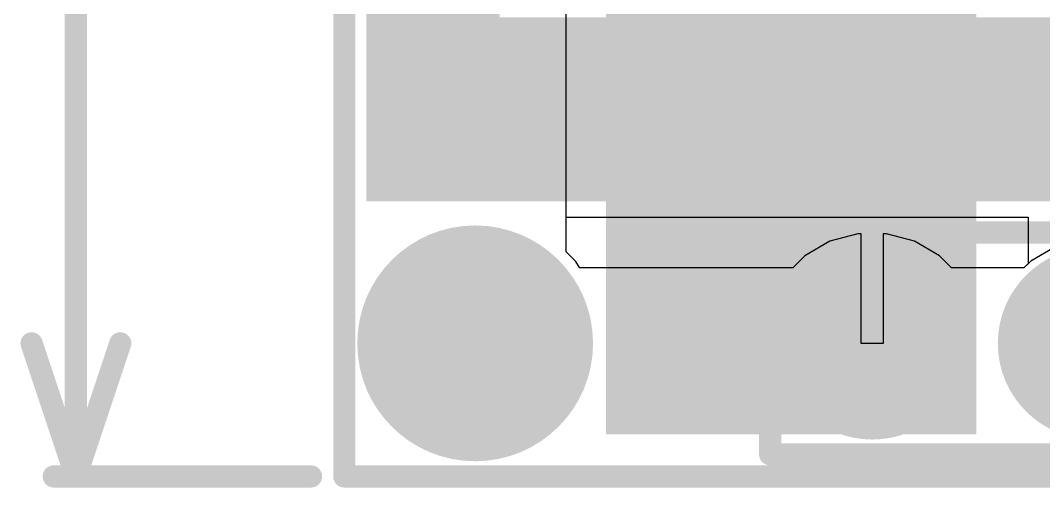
# Model space of a CAD drawing. Header units: millimetres. Extents: x -0.21 to 3.18, y -0.07 to 2.49.
# Drawn here: x -0.205 to 0.2562, y -0.065 to 0.1455 of the extents above; entities that cross this region are included whole.
import ezdxf

# ---------------------------------------------------------------- set-up
doc = ezdxf.new("R2010")
doc.units = ezdxf.units.MM
doc.header["$MEASUREMENT"] = 0
for name, color, linetype in [('BottomLayer', 5, 'Continuous'), ('BottomSolder', 6, 'Continuous'), ('Mechanical1', 6, 'Continuous'), ('Mechanical2', 216, 'Continuous'), ('MultiLayer', 9, 'Continuous'), ('PadHoleLayer', 156, 'Continuous'), ('TopLayer', 1, 'Continuous'), ('TopOverlay', 2, 'Continuous'), ('TopSolder', 216, 'Continuous')]:
    doc.layers.add(name, color=color, linetype=linetype)

# ---------------------------------------------------------------- blocks, each defined once
blk = doc.blocks.new('5P_T_______H____P____74')
at = {"layer": 'BottomLayer'}
h = blk.add_hatch(color=5, dxfattribs=at)
edge = h.paths.add_edge_path()
edge.add_arc((0.1, 0), 0.03937, 0, 360)
h = blk.add_hatch(color=5, dxfattribs=at)
edge = h.paths.add_edge_path()
edge.add_arc((0.2, 0), 0.03937, 0, 360)
at = {"layer": 'BottomSolder'}
h = blk.add_hatch(color=6, dxfattribs=at)
edge = h.paths.add_edge_path()
edge.add_arc((0.1, 0), 0.04337, 0, 360)
h = blk.add_hatch(color=6, dxfattribs=at)
edge = h.paths.add_edge_path()
edge.add_arc((0.2, 0), 0.04337, 0, 360)
at = {"layer": 'MultiLayer'}
h = blk.add_hatch(color=9, dxfattribs=at)
edge = h.paths.add_edge_path()
edge.add_arc((0.1, 0), 0.03937, 0, 360)
h = blk.add_hatch(color=9, dxfattribs=at)
edge = h.paths.add_edge_path()
edge.add_arc((0.2, 0), 0.03937, 0, 360)
at = {"layer": 'PadHoleLayer'}
h = blk.add_hatch(color=156, dxfattribs=at)
edge = h.paths.add_edge_path()
edge.add_arc((0.2, 0), 0.01969, 0, 360)
at = {"layer": 'TopLayer'}
h = blk.add_hatch(color=1, dxfattribs=at)
edge = h.paths.add_edge_path()
edge.add_arc((0.1, 0), 0.03937, 0, 360)
h = blk.add_hatch(color=1, dxfattribs=at)
edge = h.paths.add_edge_path()
edge.add_arc((0.2, 0), 0.03937, 0, 360)
at = {"layer": 'TopSolder'}
h = blk.add_hatch(color=216, dxfattribs=at)
edge = h.paths.add_edge_path()
edge.add_arc((0.1, 0), 0.04337, 0, 360)
h = blk.add_hatch(color=216, dxfattribs=at)
edge = h.paths.add_edge_path()
edge.add_arc((0.2, 0), 0.04337, 0, 360)
at = {"layer": 'TopOverlay', "const_width": 0.01}
for points in [[(0.246, 0.05), (-0.248, 0.05)], [(0.246, 0.05), (0.246, -0.05)], [(0.246, -0.05), (-0.248, -0.05)]]:
    blk.add_lwpolyline(points, dxfattribs=at)
at = {"layer": 'TopOverlay', "const_width": 0.005}
for points in [[(0.2435, 0.05, 1), (0.2485, 0.05, 1)], [(0.2435, 0.05, 1), (0.2485, 0.05, 1)], [(0.2435, -0.05, 1), (0.2485, -0.05, 1)], [(0.2435, -0.05, 1), (0.2485, -0.05, 1)]]:
    blk.add_lwpolyline(points, format="xyb", close=True, dxfattribs=at)

msp = doc.modelspace()

# ---------------------------------------------------------------- hatches: boundary and pattern name
at = {"layer": 'BottomLayer'}
for points in [[(-0.049, 0.463), (-0.049, 0.064), (0.011, 0.064), (0.011, 0.463)], [(0.501, 0.147), (-0.043, 0.147), (-0.043, 0.064), (0.501, 0.064)]]:
    msp.add_hatch(color=5, dxfattribs=at).paths.add_polyline_path(points)
h = msp.add_hatch(color=5, dxfattribs=at)
edge = h.paths.add_edge_path()
edge.add_arc((0, 0), 0.05118, 0, 360)
at = {"layer": 'BottomSolder'}
h = msp.add_hatch(color=6, dxfattribs=at)
edge = h.paths.add_edge_path()
edge.add_arc((0, 0), 0.05315, 0, 360)
at = {"layer": 'MultiLayer'}
h = msp.add_hatch(color=9, dxfattribs=at)
edge = h.paths.add_edge_path()
edge.add_arc((0, 0), 0.05118, 0, 360)
at = {"layer": 'PadHoleLayer'}
h = msp.add_hatch(color=156, dxfattribs=at)
edge = h.paths.add_edge_path()
edge.add_arc((0, 0), 0.03937, 0, 360)
at = {"layer": 'TopLayer'}
msp.add_hatch(color=1, dxfattribs=at).paths.add_polyline_path([(0.059, -0.041), (0.226, -0.041), (0.226, 0.29), (0.059, 0.29)])
h = msp.add_hatch(color=1, dxfattribs=at)
edge = h.paths.add_edge_path()
edge.add_arc((0, 0), 0.05118, 0, 360)
at = {"layer": 'TopSolder'}
h = msp.add_hatch(color=216, dxfattribs=at)
edge = h.paths.add_edge_path()
edge.add_arc((0, 0), 0.05315, 0, 360)

# ---------------------------------------------------------------- linework, layer by layer
at = {"layer": 'BottomLayer'}
for p, q in [((0.041, 0.04128), (0.041, 0.05686)), ((0.041, 0.05686), (0.24925, 0.05686)), ((0.24925, 0.05686), (0.24925, 0.03582)), ((0.1725, 0.04937), (0.15994, 0.04601)), ((0.174, 0.04937), (0.1725, 0.04937)), ((0.174, 0), (0.174, 0.04937)), ((0.1855, 0.04937), (0.184, 0.04937)), ((0.184, 0.04937), (0.184, 0)), ((0.19806, 0.04601), (0.1855, 0.04937)), ((0.15994, 0.04601), (0.14869, 0.03951)), ((0.20931, 0.03951), (0.19806, 0.04601)), ((0.04519, 0.03709), (0.041, 0.04128)), ((0.04726, 0.034), (0.04519, 0.03709)), ((0.14869, 0.03951), (0.14318, 0.034)), ((0.21482, 0.034), (0.20931, 0.03951)), ((0.14318, 0.034), (0.04726, 0.034)), ((0.24742, 0.034), (0.21482, 0.034)), ((0.24925, 0.03582), (0.24742, 0.034)), ((0.184, 0), (0.174, 0))]:
    msp.add_line(p, q, dxfattribs=at)
at = {"layer": 'Mechanical1', "const_width": 0.01}
for points in [[(-0.18, -0.06), (-0.18, 0.81209)], [(-0.2, 0), (-0.18, -0.06)], [(-0.18, -0.06), (-0.16, 0)], [(-0.19, -0.06), (-0.074, -0.06)]]:
    msp.add_lwpolyline(points, dxfattribs=at)
at = {"layer": 'Mechanical1', "const_width": 0.005}
for points in [[(-0.2025, 0, 1), (-0.1975, 0, 1)], [(-0.1625, 0, 1), (-0.1575, 0, 1)], [(-0.1925, -0.06, 1), (-0.1875, -0.06, 1)], [(-0.1825, -0.06, 1), (-0.1775, -0.06, 1)], [(-0.1825, -0.06, 1), (-0.1775, -0.06, 1)], [(-0.1825, -0.06, 1), (-0.1775, -0.06, 1)], [(-0.0765, -0.06, 1), (-0.0715, -0.06, 1)]]:
    msp.add_lwpolyline(points, format="xyb", close=True, dxfattribs=at)
at = {"layer": 'Mechanical2', "const_width": 0.01}
for points in [[(-0.059, -0.06), (-0.059, 2.288)], [(-0.059, -0.06), (3.09061, -0.06)]]:
    msp.add_lwpolyline(points, dxfattribs=at)
at = {"layer": 'Mechanical2', "const_width": 0.005}
msp.add_lwpolyline([(-0.0615, -0.06, 1), (-0.0565, -0.06, 1)], format="xyb", close=True, dxfattribs=at)
msp.add_lwpolyline([(-0.0615, -0.06, 1), (-0.0565, -0.06, 1)], format="xyb", close=True, dxfattribs=at)
at = {"layer": 'TopLayer'}
for p, q in [((0.041, 0.04128), (0.041, 0.21019)), ((0.1725, 0.04937), (0.15994, 0.04601)), ((0.174, 0.04937), (0.1725, 0.04937)), ((0.174, 0), (0.174, 0.04937)), ((0.1855, 0.04937), (0.184, 0.04937)), ((0.184, 0.04937), (0.184, 0)), ((0.19806, 0.04601), (0.1855, 0.04937)), ((0.15994, 0.04601), (0.14869, 0.03951)), ((0.20931, 0.03951), (0.19806, 0.04601)), ((0.2611, 0.04321), (0.25053, 0.03711)), ((0.04519, 0.03709), (0.041, 0.04128)), ((0.04726, 0.034), (0.04519, 0.03709)), ((0.14869, 0.03951), (0.14318, 0.034)), ((0.21482, 0.034), (0.20931, 0.03951)), ((0.25053, 0.03711), (0.24742, 0.034)), ((0.14318, 0.034), (0.04726, 0.034)), ((0.24742, 0.034), (0.21482, 0.034)), ((0.184, 0), (0.174, 0))]:
    msp.add_line(p, q, dxfattribs=at)
at = {"layer": 'TopLayer', "const_width": 0.04}
msp.add_lwpolyline([(0.1425, 0.1245), (0.195, 0.177)], dxfattribs=at)
at = {"layer": 'TopLayer', "const_width": 0.02}
msp.add_lwpolyline([(0.1325, 0.1245, 1), (0.1525, 0.1245, 1)], format="xyb", close=True, dxfattribs=at)

# ---------------------------------------------------------------- block references
at = {"rotation": 180}
msp.add_blockref('5P_T_______H____P____74', (0.379, 0), dxfattribs=at)

doc.saveas('drawing.dxf')
